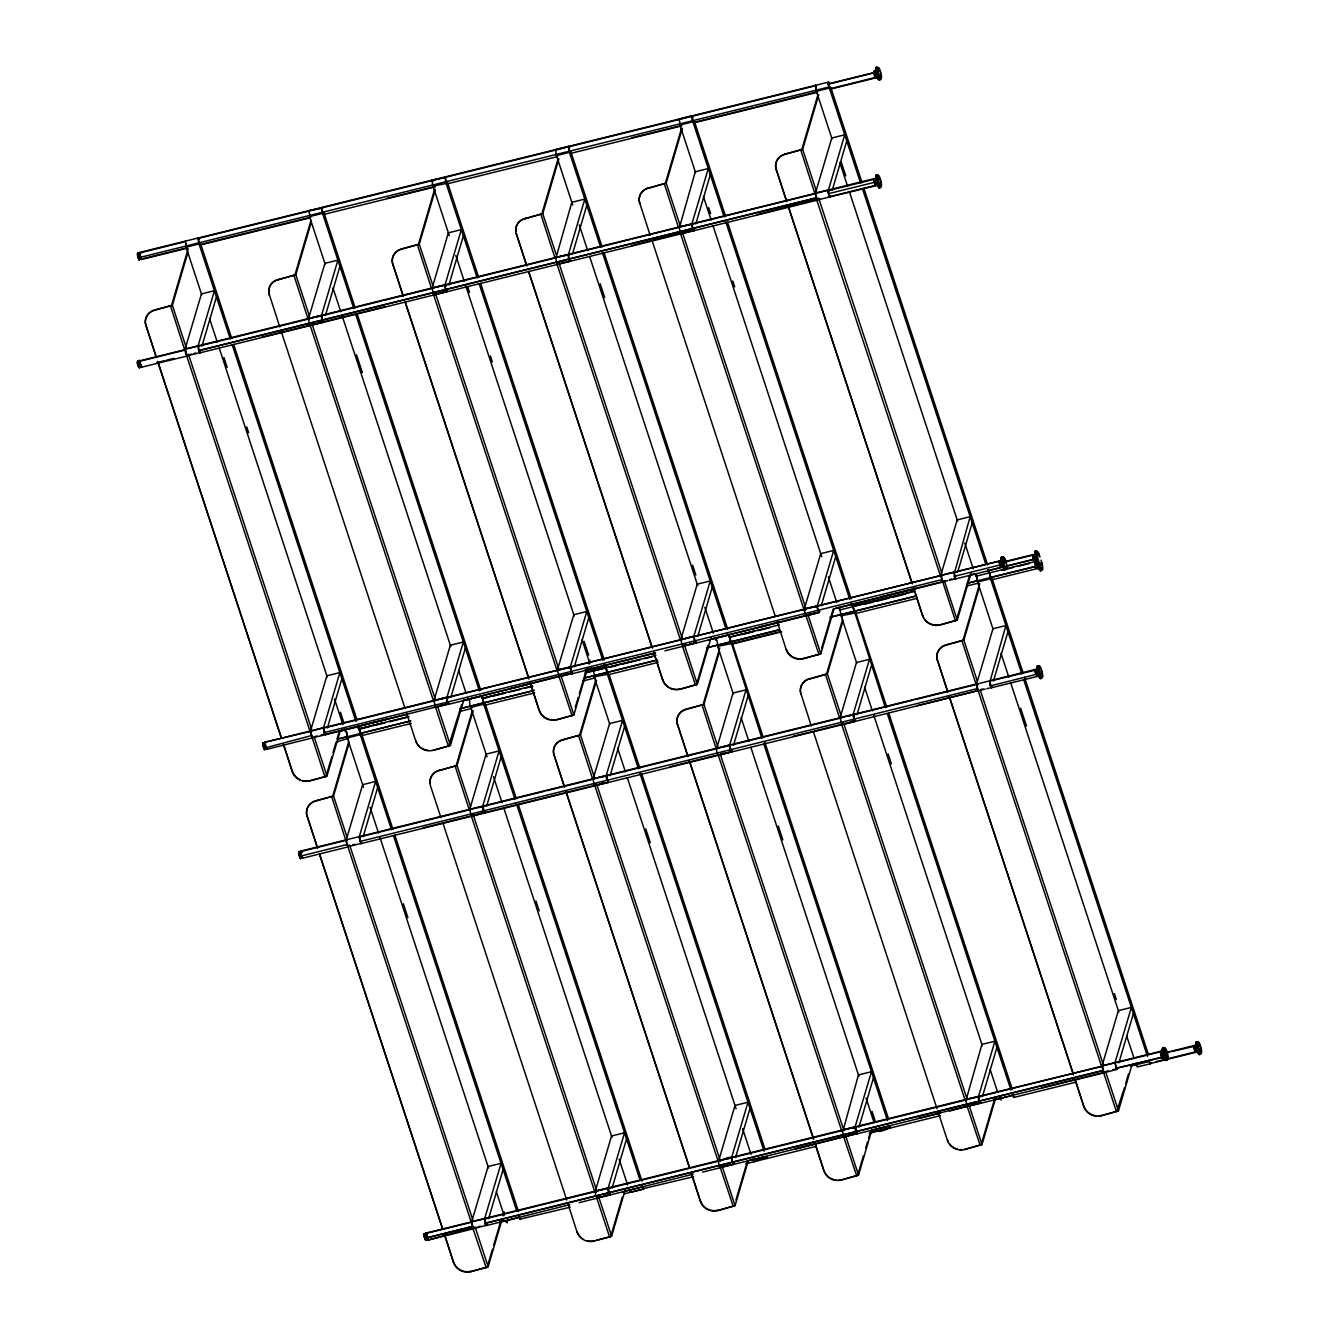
<?xml version="1.0" encoding="UTF-8"?>
<svg xmlns="http://www.w3.org/2000/svg" width="1339" height="1339" viewBox="0 0 1339 1339"><rect width="100%" height="100%" fill="white"/><g stroke="black" fill="none" stroke-linecap="round" stroke-linejoin="round"><path stroke-width="1.5" d="M139.457 254.561L139.591 252.468L198.205 237.974L199.026 238.961M187.209 355.638L185.753 354.166L185.016 349.295L201.436 293.911L214.441 290.697L198.005 346.081L199.796 352.86L323.536 322.281C324.808 323.402 320.088 319.251 321.946 315.401M359.12 727.462L358.869 728.868L357.446 726.223M361.379 735.446L361.413 734.425M447.142 183.443L445.653 181.652M482.592 696.933L482.559 697.954M484.835 704.917L484.869 703.896M484.869 811.735L484.567 813.124L482.659 806.296L499.096 750.911L486.09 754.125L469.621 809.727L471.562 816.338L484.885 812.037M486.844 1224.147L486.542 1225.536L484.634 1218.724L501.071 1163.323L488.066 1166.537L471.629 1221.938L473.537 1228.75L473.839 1227.294M570.565 153.081L570.581 151.792M658.202 662.353L608.073 674.756L606.098 668.027M606.048 666.404L606.015 667.425M696.029 641.783L695.728 643.172L693.82 636.36L710.256 580.959L697.251 584.172L680.781 639.791L682.605 646.352L687.861 644.913M767.247 1157.147L767.214 1158.168M817.526 198.825L817.225 200.231L815.468 193.151L874.852 178.455L876.894 185L877.028 182.74M819.501 611.254C818.983 615.321 815.736 605.328 817.928 605.864M976.432 574.782L976.399 575.82M1104.156 1071.468L1103.838 1072.857L1102.097 1065.794L1160.612 1051.299C1161.7 1052.27 1161.901 1060.103 1163.792 1057.14M1038.076 675.592L1037.005 675.341L1035.164 669.433L1036.888 676.513L991.463 687.761L989.705 680.681L990.057 685.183L991.596 687.643M426.455 1239.161C426.204 1243.73 421.986 1231.98 426.204 1239.328M200.063 352.827L198.339 349.529L198.641 346.132M340.206 730.96L326.967 775.951L325.026 777.072L310.38 732.098L310.447 731.178L323.787 727.713L265.072 742.208L265.055 744.735L266.762 749.321L312.523 737.889L310.447 731.178L326.867 675.793L339.872 672.58L323.402 728.182L324.038 732.383L325.344 734.793L356.224 727.161M434.154 293.961L433.719 295.015L432.079 287.985L445.569 285.056L446.021 285.893L445.084 284.772L185.217 349.027L187.042 356.074L141.499 367.221L141.465 366.15M436.129 706.373L435.694 707.427L433.903 700.648L450.339 645.247L463.327 642.034L446.841 697.719L447.494 701.837L448.799 704.247L479.68 696.615M486.86 1224.449C485.94 1228.382 483.011 1216.063 485.572 1219.277M579.151 1202.64L610.166 1194.924L610.299 1193.601L610.099 1194.974L608.324 1191.158L608.592 1188.061L595.169 1191.241L595.704 1195.811L597.294 1197.736M696.046 642.084L695.895 643.088L664.88 650.821M702.607 1172.11L733.621 1164.378L733.772 1163.072L733.554 1164.445L731.78 1160.628L732.031 1157.499M830.531 196.247C829.259 198.038 827.72 191.444 828.456 189.937L844.742 134.804L831.753 138.017L815.267 193.686L817.125 200.197L817.526 198.758M842.281 723.646L841.946 724.734L840.055 717.905L856.475 662.52L869.48 659.307L852.993 714.976L855.052 721.487L360.978 843.62L361.413 842.901M844.24 1136.058L843.804 1137.112L842.164 1130.083L855.487 1126.953M873.731 179.711L874.082 178.673L874.919 184.732M967.712 1105.529L967.277 1106.566L965.637 1099.537L979.11 1096.608L979.579 1097.461L978.692 1096.306L471.847 1221.653L472.316 1226.574L486.224 1267.815L488.149 1266.711L501.974 1219.745M1034.93 558.145A18.227 1.038 -14.7 0 0 1035.198 558.145L1035.7 560.137A37.459 7.833 76.1 0 0 1036.085 561.326L1037.29 565.025A42.798 8.955 76.1 0 0 1037.591 565.928L1037.909 566.815L1038.01 564.489A41.66 8.787 76.1 0 0 1038.261 565.359M1104.173 1071.769L1103.939 1072.84L1072.991 1080.489M1150.636 1062.53L1150.368 1063.718L1137.38 1066.932L1135.823 1063.836M139.105 253.439C140.846 249.623 137.616 257.306 141.398 259.498L186.874 248.284L185.217 241.187L186.74 248.2M139.842 259.08L139.022 259.833L137.833 257.055M267.181 748.066L267.114 748.97M301.041 857.663L300.689 858.684L300.773 857.63M473.721 1227.461L427.995 1239.998L428.195 1239.161L427.861 1240.182L473.671 1228.7L473.805 1226.909L473.855 1227.796L476.031 1227.26M507.33 1221.637L507.063 1222.825L505.791 1220.649L500.1 1222.055M876.024 76.741L875.924 77.729M140.177 360.827C137.766 358.986 141.532 369.631 141.633 366.685M974.759 573.544L976.181 576.188L1034.578 561.711C1035.398 561.995 1031.85 548.756 1035.616 558.212A7.063 1.49 76.1 0 0 1035.767 558.832L1034.562 555.869L1035.65 560.74A3.816 0.837 82.8 0 0 1036.168 561.459L1036.001 560.355A4.368 4.034 16.4 0 1 1036.419 561.008L1036.269 562.447L1036.369 561.459A42.697 8.921 76.1 0 1 1036.101 560.539L1035.984 560.187M140.126 360.727C134.653 358.885 138.754 371.422 141.482 366.434M139.591 259.046L139.34 259.984L137.934 256.737M876.878 76.959C875.488 79.654 873.212 68.071 875.723 71.687M1040.018 557.041L1039.817 556.421A34.094 7.147 76.1 0 0 1039.298 554.898L1038.763 553.492A5.691 1.188 76.1 0 0 1036.972 551.869A5.691 1.188 76.1 0 0 1037.558 557.576L1039.148 562.631L1037.072 563.451A14.126 4.653 -18.2 0 1 1036.687 563.183L1036.403 561.493M1162.085 1053.09L1162.085 1052.789A24.202 18.328 0.5 0 1 1162.068 1051.065L1162.386 1049.358L1164.562 1049.558M876.024 76.976L875.806 77.896L830.18 89.177L828.49 85.093L828.874 82.298M1163.708 1057.174L1162.101 1054.496L1162.453 1051.768M880.275 78.013L878.401 79.252L877.33 77.779A24.202 20.102 -32.5 0 1 876.392 76.005L875.739 74.281M1000.869 560.84L1000.484 564.271L1002.476 567.083M428.112 1239.278L426.589 1237.069L426.438 1232.918L484.634 1218.724M830.18 88.725L876.208 77.227L875.304 71.034L876.024 71.62A24.202 20.102 -32.5 0 1 876.442 69.996M991.73 579.017L991.345 579.921L990.174 577.745L989.621 572.891L991.345 579.921L1037.039 568.623L1038.311 567.903L1038.01 564.489M1160.628 1054.496L1160.511 1051.383L1161.8 1052.22M1162.637 1057.207L1162.202 1058.346L1160.712 1054.864M138.135 256.251L138.185 256.402A15.064 14.21 -51 0 1 137.783 253.121L138.603 253.841M264.988 749.221L263.649 746.275A15.064 14.21 -51 0 1 263.365 745.07M359.17 729.102L361.045 735.814L361.413 734.559M444.899 177.284L446.891 183.995L447.142 182.723M469.771 701.469C469.102 703.059 470.709 709.737 471.897 707.578M482.643 698.573L484.517 705.285L484.852 703.628M507.347 1221.921C506.46 1223.411 505.104 1220.214 507.163 1221.988M593.077 670.086L592.574 670.923L591.118 667.408M767.264 1157.632L767.08 1158.486L815.183 1146.619M976.449 575.268L976.349 576.004M1036.57 560.79L1036.587 560.656A41.676 8.804 76.1 0 1 1036.419 559.702M1032.771 557.007L1034.511 561.694L1034.93 560.874M1037.206 675.659L1036.888 676.513L1037.206 675.408M1036.369 562.648L1036.687 562.33A4.368 4.034 16.5 0 0 1036.604 561.526A37.961 7.934 76.1 0 1 1036.168 560.187L1035.683 559.183M989.605 573.678L990.224 577.578L1035.716 566.33L1035.716 562.33M1034.796 560.422C1033.993 562.916 1031.315 554.614 1033.256 554.831M1161.214 1051.851L1162.185 1051.835M1037.809 564.573L1037.943 567.016L1036.654 563.284M1162.202 1058.346L1160.612 1051.299M1162.62 1056.889L1162.419 1058.379M1193.852 1045.926L1194.639 1050.496M1196.112 1051.935L1194.924 1045.19L1195.794 1046.395M310.698 324.825L309.376 324.038L308.472 318.766L324.908 263.365L337.897 260.151L321.41 315.837L323.268 322.348L817.376 200.147M570.615 260.536C569.276 263.047 566.949 252.335 569.326 255.029M718.809 754.51C717.486 756.1 716.03 749.823 716.733 748.2L733.019 693.05L746.024 689.836L729.537 745.522L731.73 751.782L726.859 752.987M720.784 1166.922C719.712 1168.796 717.888 1162.269 718.708 1160.612L734.994 1105.478L747.982 1102.248L731.496 1157.934L732.232 1162.285L733.37 1164.445L764.335 1156.829M348.408 845.411L348.073 846.867L346.198 840.055L362.635 784.671L375.623 781.44L359.153 837.126L361.011 843.637L359.27 836.691L390.302 828.925L976.6 683.978L977.604 685.032L976.767 683.878L977.102 688.581L978.29 690.941L978.725 690.221M980.7 1102.633C979.294 1105.127 976.985 1093.946 979.562 1097.444M1036.085 560.355C1034.26 562.531 1033.39 549.944 1035.75 557.744M428.246 1239.429L426.689 1237.705M200.08 351.554L199.812 352.458L198.724 350.55L816.037 197.871L940.514 576.071M323.553 321.009L323.285 321.929M359.003 727.512L358.735 728.416L357.647 726.508L406.638 714.407M482.458 696.966L482.191 697.887L480.902 695.694M606.266 776.168L608.124 782.562L606.366 775.499L593.127 778.98L593.88 783.851L595.319 785.307M695.912 641.816L695.627 642.737L694.556 640.829M729.722 637.799L731.546 644.21L781.658 631.807M817.393 198.875L757.389 214.558M731.697 1158.051L732.282 1162.118M819.368 611.287L819.1 612.208L818.012 610.299M853.177 607.27L855.002 613.68L916.696 598.416M976.298 574.833L976.031 575.737L974.943 573.828L971.026 574.799M976.65 576.741L978.106 582.917L976.482 576.423M265.256 749.288C264.001 752.133 261.155 739.898 264.118 743.748M1035.097 561.644L1034.997 563.619M1037.039 669.918L1037.491 674.421M1001.087 561.56L1001.287 564.405M197.988 238.342L199.963 245.07L309.962 217.822M321.444 207.813L323.419 214.525L435.359 186.807M348.425 738.375L336.206 741.973M359.086 728.5L359.137 727.596M469.587 700.916L467.78 698.439M557.576 156.295L556.07 154.504L555.501 149.65L568.59 146.369L569.728 148.11M568.372 146.738L570.347 153.466L680.346 126.217M608.308 674.371L606.801 672.58L606.216 667.743L631.405 661.466M729.571 637.498L761.908 738.207M729.47 636.879L727.696 634.15M853.027 606.952L885.364 707.678M890.669 1127.639C891.456 1126.015 876.208 1136.493 875.89 1128.108M989.437 572.356L987.613 569.862M1001.17 1100.072L999.245 1097.093M1194.957 1046.445C1190.907 1044.119 1197.97 1058.212 1197.099 1049.207M302.48 858.249L348.073 846.867C348.91 847.537 344.056 839.737 347.002 840.34M989.437 572.305L987.663 570.029M1033.423 555.066C1036.068 560.974 1032.336 551.467 1032.72 556.656M1035.114 561.644L1036.888 568.673L1037.173 566.983M1037.139 568.406L1037.156 566.832M828.808 82.215C826.782 82.583 830.381 92.207 830.498 87.52M1039.148 562.631L1039.75 564.489A34.094 7.13 76.1 0 0 1040.269 565.995L1040.721 567.636L1038.796 568.422A6.494 1.356 76 0 0 1040.922 569.795M1196.932 1050.713L1196.865 1049.073M1162.503 1057.392L1115.99 1068.187L1116.592 1069.51L1114.935 1062.831L1131.371 1007.43L1118.366 1010.644L1101.897 1066.329L1104.005 1072.773M183.359 242.125L139.842 252.887C139.34 254.862 140.126 260.754 141.599 259.046M828.305 190.188L445.017 284.822L445.536 289.425L447.126 291.35M312.59 737.722L325.444 734.76L323.519 727.78L446.992 697.234C448.398 696.18 445.201 700.732 449.101 703.762M569.192 254.761L555.551 257.439L557.292 264.519L557.593 263.047M603.136 666.086L572.272 673.718L570.966 671.308L570.314 667.107L586.8 611.505L573.795 614.718L557.359 670.103L559.267 676.931L559.568 675.475M571.301 667.441C567.301 665.198 575.686 676.831 570.414 673.299M691.945 223.747L692.648 224.216L679.007 226.91L680.764 233.974L681.066 232.517M692.548 224.065C688.932 224.902 697.301 233.789 691.912 230.341M819.485 611.187L819.1 612.609L817.225 606.115L833.712 550.429L820.723 553.643L804.287 609.027L805.04 613.898L806.48 615.371M942.003 576.557L940.899 575.034L942.539 582.063L947.778 580.624M953.803 578.481C959.042 580.942 949.686 562.263 955.644 578.9L1003.062 567.05A24.202 22.997 26.7 0 0 1003.597 567.853M955.711 578.883L954.372 576.239M842.967 1130.886L858.45 1074.932L871.455 1071.719L855.018 1127.103L855.772 1131.974L857.211 1133.447M828.473 82.7L828.439 84.123L873.915 72.875L874.451 71.503M1036.47 562.397L1034.997 561.861M139.792 366.2C139.407 372.058 135.339 358.333 138.57 361.597M141.281 367.338L139.557 360.275M156.278 357.446L145.968 325.377A13.691 12.603 16.4 0 1 154.922 309.878L171.492 305.476L188.18 248.736M145.867 325.712A13.691 12.603 16.4 0 1 154.822 310.23L154.922 309.878M170.522 306.028L184.598 349.512M187.895 252.435L172.363 305.259L154.822 310.23M201.971 346.048L216.449 296.84M278.395 279.349A13.691 12.603 16.4 0 0 269.424 294.848L269.323 295.183A13.691 12.603 16.4 0 1 278.294 279.684L294.948 274.93L311.066 220.148M293.977 275.483L308.054 318.983M311.368 221.889L295.819 274.713L278.294 279.684M323.687 213.838L322.147 212.349L321.661 207.445L815.401 85.378L816.338 86.282M325.427 315.519L339.922 266.294M403.206 296.371L392.879 264.302A13.691 12.603 16.4 0 1 401.851 248.82L418.404 244.401L434.539 189.619M392.779 264.653A13.691 12.603 16.4 0 1 401.75 249.154L401.851 248.82M434.154 186.506L432.614 185.033L432.045 180.179L445.636 177.317M417.45 244.953L431.509 288.437M435.409 189.402L419.274 244.183L401.75 249.154M445.619 177.3L445.602 181.819L477.253 277.993M447.142 183.292L433.016 186.088L449.285 235.631M432.179 287.952L448.364 232.835L461.352 229.622L444.883 285.307L445.602 289.659L447.142 291.266M331.854 756.602L325.996 776.319L309.426 780.922A13.691 12.603 16.4 0 1 292.404 771.867L284.035 745.739M312.489 737.153L311.167 735.647L265.992 747.698M448.9 284.973L463.378 235.764M309.426 780.922L325.126 776.72M327.402 727.931L341.88 678.706M317.477 848.206L307.15 816.137A13.691 12.603 16.4 0 1 316.121 800.638L333.545 796.002L349.094 743.178M307.049 816.472A13.691 12.603 16.4 0 1 316.021 800.973L316.121 800.638M333.009 752.685L335.888 742.911M337.043 738.994L338.767 733.119M344.324 728.968L346.098 731.713M331.721 796.789L345.78 840.273M332.675 796.22L348.81 741.438M526.662 265.842L516.352 233.773L526.763 265.49M516.251 234.107A13.691 12.603 16.4 0 1 525.206 218.625L541.877 213.855L557.995 159.073M540.906 214.424L554.982 257.908M558.865 158.872L542.747 213.654L525.206 218.625M363.17 836.808L377.648 787.583M569.477 147.508L568.506 146.436L569.075 151.29L600.709 247.447M556.036 257.724L571.82 202.306L584.825 199.093L568.339 254.761L569.058 259.113L570.598 260.737M463.662 700.414L450.423 745.421L432.899 750.392A13.691 12.603 16.4 0 1 415.86 741.321L415.96 740.986A13.691 12.603 16.4 0 0 416.864 743.061M572.356 254.443L586.833 205.218M432.899 750.392L446.64 746.677M450.858 697.385L465.353 648.176M449.101 703.695L338.901 731.312L344.642 729.738L345.362 731.328M440.933 817.66L430.522 785.943A13.691 12.603 16.4 0 1 439.477 770.444L457.017 765.473L473.136 710.691M434.957 705.352L448.481 746.526L461.654 704.548M471.88 707.812L470.742 707.377L483.73 704.163L484.685 705.251L534.73 692.882M455.176 766.243L469.253 809.727M456.147 765.69L472.265 710.909M648.779 187.745A13.691 12.603 16.4 0 0 639.808 203.227L639.707 203.578A13.691 12.603 16.4 0 1 648.679 188.079L665.332 183.326L681.467 128.544M664.362 183.878L678.438 227.379M682.321 128.326L666.203 183.108L648.679 188.079M486.626 806.262L501.104 757.054M692.866 116.811C690.472 113.581 692.614 124.577 694.071 122.234M679.492 227.195L695.292 171.76L708.281 168.547L691.794 224.232L693.92 230.676L694.054 229.371L631.941 245.589M587.704 667.927L573.879 714.875L556.355 719.846A13.691 12.603 16.4 0 1 539.332 710.791L530.311 682.689M695.811 223.898L710.306 174.689M556.355 719.846L572.054 715.645L559.066 676.764M572.573 673.149L463.411 700.515M574.331 666.855L588.809 617.647M564.405 787.131L554.078 755.062A13.691 12.603 16.4 0 1 563.049 739.563L579.603 735.144L595.738 680.363M553.978 755.397A13.691 12.603 16.4 0 1 562.949 739.915L563.049 739.563M575.318 707.277L578.197 697.485M579.352 693.569L586.833 668.144M588.859 664.01L590.014 660.094M578.632 735.714L592.708 779.198M596.591 680.162L580.473 734.944L562.949 739.915M609.831 724.399L594.198 676.848L608.324 674.187M475.278 1227.478L488.149 1266.711L470.625 1271.682A13.691 12.603 16.4 0 1 453.603 1262.61L444.581 1234.508M786.596 201.553L776.269 169.484A13.691 12.603 16.4 0 1 785.24 153.985L801.793 149.583L817.911 94.801M776.168 169.819A13.691 12.603 16.4 0 1 785.123 154.336L785.24 153.985M610.082 775.733L624.577 726.508M828.506 82.081L815.418 85.361L815.987 90.215L817.526 91.688M470.625 1271.682L486.325 1267.481M800.822 150.135L814.899 193.619M818.782 94.584L802.664 149.365L785.123 154.336M488.601 1218.674L503.079 1169.466M487.865 1264.97L492.467 1249.32M493.622 1245.404L501.104 1219.963M503.129 1215.845L504.284 1211.929M711.16 637.397L697.351 684.346L679.81 689.317A13.691 12.603 16.4 0 1 662.788 680.245L653.767 652.143M570.18 1207.209L520.319 1219.059M679.81 689.317L696.481 684.564L707.996 645.431M697.786 636.326L712.264 587.101M832.272 190.155L846.75 140.946M687.861 756.585L677.551 724.516A13.691 12.603 16.4 0 1 686.505 709.034L703.075 704.615L719.763 647.875M677.45 724.868A13.691 12.603 16.4 0 1 686.405 709.369L686.505 709.034M695.51 685.116L682.522 646.235M702.105 705.168L716.181 748.668M719.478 651.574L703.929 704.398L686.405 709.369M754.878 630.937L729.671 637.213L730.307 641.866M731.797 643.523L717.671 646.302L733.287 693.87M625.43 1189.216L611.622 1236.165L594.081 1241.136A13.691 12.603 16.4 0 1 577.059 1232.081L577.159 1231.729A13.691 12.603 16.4 0 0 582.8 1238.876M595.252 1191.141L596.24 1192.38L595.303 1191.124L611.521 1136.008L624.526 1132.794L608.04 1188.463L608.76 1192.831L609.898 1194.974L640.879 1187.375M733.554 745.187L748.032 695.979M594.081 1241.136L594.181 1240.801A13.691 12.603 16.4 0 1 587.152 1240.768M612.057 1188.145L626.535 1138.937M610.651 1236.533L609.68 1237.286L596.792 1198.054M611.32 1234.424L622.267 1197.25M834.046 608.81L820.807 653.817L803.283 658.788A13.691 12.603 16.4 0 1 786.244 649.716L786.344 649.382A13.691 12.603 16.4 0 0 803.383 658.437L819.836 654.168M693.652 1176.68L643.774 1188.53M821.242 605.78L835.737 556.572M809.961 678.488A13.691 12.603 16.4 0 0 801.007 693.987L800.906 694.322A13.691 12.603 16.4 0 1 809.861 678.84L826.531 674.086L842.649 619.304M818.983 654.587L805.994 615.706M821.677 648.16L833.193 609.027M851.386 607.052L840.156 609.864L840.725 614.718L842.231 616.526M825.56 674.638L839.637 718.122M842.951 621.045L827.402 673.868L809.861 678.84M914.403 591.453L852.976 606.165M853.244 606.584L853.78 611.337M855.27 612.977L841.126 615.773L856.742 663.324M748.317 1160.628L735.078 1205.636L717.553 1210.607A13.691 12.603 16.4 0 1 700.515 1201.535L691.51 1173.433M857.01 714.658L871.488 665.45M717.553 1210.607L735.078 1205.636L722.19 1166.42M735.513 1157.616L750.007 1108.391M733.253 1206.406L720.265 1167.524M735.948 1199.978L747.463 1160.846M971.093 573.109L957.268 620.057L939.744 625.028A13.691 12.603 16.4 0 1 922.705 615.973L913.683 587.871M939.744 625.028L957.268 620.057L944.38 580.841M957.703 572.038L972.198 522.813M947.778 692.313L937.467 660.244A13.691 12.603 16.4 0 1 946.422 644.745L962.992 640.327L979.679 583.586M937.367 660.579A13.691 12.603 16.4 0 1 946.322 645.08L946.422 644.745M955.427 620.827L940.698 575.569L957.184 519.9L970.172 516.687L954.573 572.423M956.397 620.275L969.637 575.268M976.6 576.138L977.236 580.791L967.444 583.218L1035.666 566.497L1036.419 568.238M962.021 640.879L976.098 684.38M979.395 587.285L963.862 640.109L946.322 645.08M871.789 1130.099L858.533 1175.106L841.009 1180.077A13.691 12.603 16.4 0 1 823.987 1171.006L815.618 1144.895M854.148 715.578L853.194 714.44L854.851 721.487L978.709 690.422M841.009 1180.077L858.533 1175.106L845.662 1135.874M795.199 1149.197L857.228 1133.38M858.985 1127.07L873.463 1077.862M993.471 680.915L1007.949 631.69M856.709 1175.876L843.721 1136.995M857.68 1175.307L863.437 1155.758M865.73 1147.925L867.471 1142.05M868.609 1138.133L870.35 1132.275M995.245 1099.57L982.006 1144.56L964.465 1149.532A13.691 12.603 16.4 0 1 947.443 1140.477L947.543 1140.125A13.691 12.603 16.4 0 0 948.447 1142.217M966.122 1099.821L981.922 1044.403L994.91 1041.19L978.424 1096.859L979.16 1101.21L980.282 1103.369L1011.263 1095.771M964.465 1149.532L981.136 1144.778L994.961 1097.829M949.535 1111.035L980.684 1102.834M982.441 1096.541L996.919 1047.332M980.165 1145.33L966.54 1104.491M1131.706 1065.811L1118.467 1110.818L1100.926 1115.789A13.691 12.603 16.4 0 1 1083.904 1106.717L1075.535 1080.606M1100.926 1115.789L1114.684 1112.073M1118.902 1062.781L1133.38 1013.573M1103.637 1072.706L1116.525 1111.922L1124.509 1087.553M1125.664 1083.636L1128.543 1073.861M1136.141 1064.589L1135.807 1063.4L1137.631 1066.38M875.036 184.983L875.991 185.318M265.172 742.727L265.239 746.057M1201.401 1049.291L1200.28 1049.793M1036.604 561.141L1036.553 561.024A3.816 1.121 70.9 0 0 1036.57 564.154L1037.374 566.33M1000.903 560.673L1002.459 566.815M1195.945 1051.718L1167.072 1058.948M570.481 261.189L557.543 264.235M484.818 812.857C483.078 813.493 481.488 804.388 483.597 806.848M593.127 778.98L609.563 723.596L622.551 720.382L606.065 776.051L606.852 780.235M718.675 755.146L725.236 753.388M730.073 745.103L729.922 748.668L731.646 751.966M842.131 724.617L855.203 721.252M980.566 1103.286L967.628 1106.332M1104.022 1072.74L1117.094 1069.376M1035.147 556.455L1035.733 555.652M876.811 184.029L876.861 182.941M828.439 190.623L874.384 179.259M874.183 179.108L874.233 182.389L828.64 193.653L828.372 190.054L829.243 190.741M1035.901 554.882L1035.683 557.325M1193.903 1045.659L1194.873 1046.261M1196.062 1052.203L1194.823 1050.998M139.541 252.586L141.331 259.515L139.507 254.895M310.447 731.178L311.384 731.73M346.065 731.814L344.357 729.136M427.124 1233.805L426.103 1232.884L426.639 1237.537M991.663 579.653L990.575 578.799L977.587 582.013L993.203 629.581M138.034 256.737L137.967 256.084M425.668 1240.399A15.064 14.21 -51 0 1 424.781 1237.069L424.312 1236.148L426.187 1235.73M266.796 749.271L266.093 747.915M139.323 367.823L139.557 366.317M322.331 208.114L308.573 210.708L310.598 217.554M323.586 214.34L322.548 213.403L309.543 216.617L325.159 264.185M434.054 187.025L433.016 186.088M557.526 156.496L556.472 155.558L569.46 152.345L570.414 153.416L570.548 151.441M570.447 153.399L569.46 152.328M692.949 116.978L691.945 115.924L693.669 122.903L817.376 92.307L815.418 85.361M361.329 735.63L359.538 732.45L359.505 728.734M484.785 705.101L482.994 701.904L482.977 698.205M604.24 664.68L605.68 667.776L606.031 666.136M731.713 644.026L730.659 643.088M842.097 616.827L841.126 615.773M851.035 603.119L852.893 606.534M855.169 613.496L854.115 612.559M518.511 1216.515L520.235 1219.427M629.112 1189.668L630.418 1192.296L630.786 1191.024M642.101 1186.454L643.691 1188.898M752.568 1159.122L754.158 1161.582M754.091 1161.7C767.147 1156.411 765.255 1156.662 767.163 1158.369M869.245 1133.229L940.564 1115.605M1012.485 1094.833L1013.807 1097.461L1075.602 1082.213M187.025 355.471L185.083 350.031L139.607 361.279L141.415 366.903L139.423 362.099M263.013 745.739L264.938 744.969L265.206 745.873M299.718 852.257L298.865 851.487L298.614 853.613L300.555 858.634L298.731 854.349L300.974 853.914M424.446 1237.521L424.212 1233.52L425.166 1234.809M424.614 1236.985L424.848 1236.985M1035.968 561.426L1037.692 568.456L1038.076 567.1M198.724 242.727L200.03 244.384M323.486 213.855L322.197 212.181M446.941 291.149L445.653 289.492M570.414 260.62L569.108 258.946M755.397 107.22L817.342 91.705M359.538 729.169L359.923 733.471L410.872 720.867L337.411 739.212M448.916 703.561L447.628 701.904M421.266 821.744L359.538 837.009L359.923 841.31M510.444 688.547L572.372 673.032M729.32 636.577L728.031 634.904M730.24 745.639L730.307 749.706M851.487 604.374L852.776 606.048M546.697 1203.627L484.969 1218.892L485.354 1223.193L1102.667 1070.514L1102.6 1066.447M977.554 685.233L976.851 684.329L977.236 688.631L359.873 841.478M855.671 1127.505L856.826 1133.899L887.807 1126.3M1102.282 1066.212L978.826 1096.741L979.211 1101.043M471.964 1222.105L426.472 1233.353L426.572 1236.55M805.392 609.931L804.438 608.793L818.079 606.098M265.457 742.476L265.005 744.969M875.89 185.619L873.731 179.995M875.254 178.706L875.103 182.573L876.945 185M1035.382 669.467L1036.938 676.513M424.781 1237.504L424.58 1236.583M1035.8 560.472L1034.93 558.581A3.682 1.038 76.4 0 1 1034.829 558.145L1034.528 555.635L1035.365 557.677M198.205 237.974L198.674 242.895L230.325 339.052M692.045 115.84L678.957 119.104L680.915 126.084M346.516 731.948L348.056 739.028L346.935 736.684L337.461 739.028M593.328 670.872L595.169 677.902L594.198 676.848M605.797 667.793L592.792 671.006M630.535 1192.296L643.523 1189.082L641.9 1185.701L642.302 1186.739M428.028 1239.964L426.823 1237.822L472.366 1226.407L473.069 1227.997M572.389 715.545L573.879 714.875L561.008 675.659M424.831 1237.571L424.597 1236.55M1037.524 557.61L1035.516 558.145A6.494 1.356 76.1 0 1 1035.733 551.584M876.627 185.552L817.46 199.946M426.22 1232.934L426.856 1233.905M1198.305 1046.228L1195.76 1047.232A24.202 7.582 -9.8 0 0 1195.66 1047.818L1195.576 1047.282M1148.946 1061.091L1150.268 1063.718L1150.636 1062.463M346.483 731.948L348.073 739.028M360.141 837.394L359.455 836.557L300.84 851.085L301.727 852.29M874.4 75.536L875.84 77.88M434.539 700.682L447.109 697.15L448.046 698.422M557.995 670.153L571.15 667.173M681.467 639.607L694.037 636.092M1041.056 570.314L1042.596 569.042A5.691 1.188 76.1 0 0 1041.993 563.317L1041.34 561.074A43.902 9.189 76.1 0 0 1041.039 560.137M469.671 809.509L483.362 806.429M718.708 1160.612C719.361 1163.072 726.809 1156.026 732.048 1157.515M1167.089 1058.731L1168.144 1057.743M556.89 156.747L446.992 183.912L446.004 182.857M433.903 700.648L1000.702 560.807M819.351 612.559L708.381 639.925M911.792 589.746L942.556 582.08M382.552 723.027L359.555 728.751M506.008 692.481L483.011 698.222M586.515 672.529L605.898 667.709L604.174 664.412M855.069 606.182L878.334 600.391M459.528 711.478L471.161 708.582M582.984 680.948L594.616 678.053M966.942 585.963L978.357 583.135M978.575 1096.39L1102.633 1066.162M624.259 1193.819L643.641 1188.999M745.773 1163.775L767.096 1158.469M198.356 238.409L383.54 192.615M385.532 192.113L443.276 177.836M445.268 177.351L692.196 116.275M694.188 115.773L751.932 101.496M753.924 101.011L815.652 85.729M874.518 71.268L875.873 71.335M828.289 83.905L873.781 72.657L874.016 70.833L874.3 75.185M140.193 257.356L828.992 87.002M201.704 294.714L186.088 247.163L199.076 243.949L200.03 245.037L199.076 243.932M695.56 172.58L679.927 125.012L692.933 121.799L693.887 122.887M832.004 138.821L816.388 91.27L829.393 88.056L830.331 89.144L830.465 87.152M143.34 258.594L184.866 248.334M199.812 244.635L259.565 229.856M261.557 229.354L309.342 217.537M387.004 198.339L432.798 187.008M631.941 137.75L681.718 125.448M693.669 122.485L753.405 107.706M171.492 305.476L172.363 305.259L186.523 348.408M294.948 274.93L295.819 274.713L309.342 315.904M418.404 244.401L419.274 244.183L432.815 285.374M541.877 213.855L542.747 213.654L556.271 254.828M665.332 183.326L666.203 183.108L680.379 226.258M801.793 149.583L802.664 149.365L816.84 192.515M308.673 318.498L321.561 315.368M185.016 349.295L198.005 346.081M308.472 318.766L321.46 315.552M431.928 288.22L444.933 285.006M555.4 257.691L568.389 254.477M678.856 227.161L691.861 223.948M139.457 360.927L184.949 349.663M198.339 346.249L309.861 318.665M317.828 316.707L321.812 315.719M323.804 315.217L381.548 300.94M383.54 300.455L433.317 288.136M445.268 285.174L554.798 258.092M568.74 254.644L630.468 239.38M632.46 238.878L680.245 227.061M692.196 224.115L815.652 193.569M198.674 350.734L815.987 198.055M156.763 362.618L164.346 360.743M166.237 360.275L173.819 358.4M189.402 354.634L191.561 354.099M193.737 353.563L195.896 353.027M312.857 324.088L315.033 323.553M319.368 322.481L321.527 321.946M438.489 293.023L440.648 292.488M442.824 291.952L444.983 291.417M559.786 263.03L557.576 262.712M561.945 262.494L564.121 261.959M568.456 260.887L570.615 260.352M683.241 232.484L681.032 232.183M687.577 231.413L689.752 230.877M819.702 198.741L817.493 198.423M828.372 196.599C833.059 198.356 827.033 194.389 828.389 191.008M261.54 337.194L385.013 306.664M830.08 196.565L875.555 185.318M187.159 355.839L200.164 352.626M310.631 325.31L323.62 322.096M434.087 294.781L447.075 291.567M681.015 233.706L694.004 230.492M557.359 670.103L570.364 666.889M680.831 639.573L693.82 636.36M804.287 609.027L817.292 605.814M940.748 575.285L953.736 572.071M265.022 742.174L310.765 731.345M325.779 727.646L383.523 713.352M385.515 712.867L435.292 700.548M441.267 699.075L556.756 670.504M566.715 668.044L632.426 651.792M634.418 651.306L682.221 639.473M694.171 636.527L805.676 608.944M813.643 606.969L941.083 575.452M953.987 572.289L999.463 561.041M1005.304 561.476L1032.988 554.631M1032.704 554.898L1034.143 554.982M1005.338 561.911L1031.047 555.568M954.305 576.356L999.865 564.991L1000.568 566.732M324.105 732.6L941.468 579.754L942.238 581.427M314.832 736.517L316.992 735.981M321.327 734.91L323.502 734.375M440.464 705.435L442.623 704.9M444.799 704.364L446.958 703.829M561.761 675.442L559.535 675.124M563.92 674.906L566.096 674.371M683.057 645.431L685.217 644.896M689.552 643.825L691.711 643.289M693.887 642.753L696.046 642.218M808.672 614.367L810.848 613.831M813.007 613.295L815.183 612.76M942.974 581.159L945.133 580.624M949.468 579.553L951.644 579.017M325.243 734.341L386.988 719.076M759.364 626.97L817.108 612.693M880.828 596.926L942.556 581.662M436.062 707.193L449.05 703.979M463.461 700.347L520.302 686.288M522.26 685.802L530.093 683.861M559.518 676.647L572.506 673.433M584.959 670.287L655.524 652.846M689.485 644.511L695.979 642.904M710.39 639.272L769.172 624.727M771.147 624.242L778.98 622.3M806.446 615.589L817.811 612.777M835.804 608.257L916.161 588.373M949.401 580.222L955.895 578.615M1003.112 566.866L987.948 570.615L988.651 572.222M1006.895 565.928L1033.423 559.367L1034.143 561.292M584.909 670.454L655.474 653.014M833.795 608.91L916.11 588.541M1006.844 566.112L1033.373 559.551M585.746 672.278L605.646 667.358M852.575 606.282L914.303 591.018M408.981 716.465L358.718 728.834L357.597 726.692M532.453 685.919L482.191 698.305L481.103 695.979M655.909 655.39L585.093 672.931M779.382 624.861L729.102 637.23L727.629 633.883M361.53 728.684L369.497 726.709M373.481 725.721L385.431 722.775M389.415 721.788L407.341 717.353M488.986 697.15L483.011 698.64L483.396 702.942M492.97 696.18L504.903 693.217M508.887 692.23L520.838 689.284M524.821 688.296L532.788 686.321M610.45 667.123L618.417 665.148M622.401 664.161L640.327 659.725M644.31 658.738L652.26 656.779M741.873 634.602L753.824 631.657M757.807 630.669L769.758 627.706M865.345 604.073L873.296 602.098M877.279 601.111L889.23 598.165M893.213 597.177L905.164 594.215M1001.689 570.347L1013.556 567.418M1017.523 566.43L1029.39 563.501M1040.838 563.552L1042.01 563.301M585.294 677.735L655.842 660.278M706.791 647.691L779.298 629.748M830.264 617.145L916.479 595.822M585.243 677.902L657.75 659.976M706.741 647.858L779.248 629.916M830.213 617.312L916.428 595.989M411.274 723.428L361.262 735.747L360.275 734.693L347.286 737.906L363.555 787.449M731.395 643.774L781.189 631.456M326.097 776.168L326.967 775.951L314.079 736.735M449.553 745.639L450.423 745.421L437.535 706.189M696.481 684.564L697.351 684.346L684.463 645.113M819.937 654.018L820.807 653.817L807.919 614.584M579.603 735.144L580.473 734.944L594.65 778.093M703.075 704.615L703.929 704.398L718.106 747.547M826.531 674.086L827.402 673.868L840.925 715.059M962.992 640.327L963.862 640.109L977.386 681.3M316.021 800.973L333.545 796.002L347.069 837.193M439.477 770.444L457.017 765.473L470.541 806.664M716.583 748.451L729.788 744.953M840.055 717.905L853.261 714.423L854.131 715.562M976.516 684.162L1035.198 669.433M303.016 850.985L344.541 840.708M423.258 821.242L471.06 809.426M479.027 807.45L544.739 791.198M546.73 790.713L594.516 778.896M602.483 776.921L719.964 747.865M723.947 746.877L729.922 745.405M731.914 744.902L841.444 717.821M847.42 716.348L913.131 700.096M915.123 699.594L976.851 684.329M991.73 680.647L1036.386 669.918M301.141 854.667L300.639 851.386L301.392 855.939L346.935 844.524L348.073 846.867M990.291 685.919L1035.817 674.454L1035.114 672.145M352.76 844.842L354.919 844.306M471.897 815.384L474.056 814.848M482.726 812.706L484.885 812.17M601.847 783.248L604.023 782.712M720.985 753.773L723.144 753.238M850.934 721.637L853.11 721.102M980.901 689.485L983.06 688.949M422.739 827.954L605.948 782.646M669.667 766.879L731.395 751.614M793.123 736.35L854.851 721.068M916.596 705.804L978.324 690.539M348.358 846.599L361.346 843.386M595.286 785.524L608.274 782.311M978.658 690.706L985.153 689.1M986.776 688.698L991.663 687.493M1037.173 676.078L1037.792 675.526M595.102 1191.392L608.09 1188.178M718.558 1160.863L731.563 1157.649M842.03 1130.317L855.018 1127.103M965.486 1099.788L978.474 1096.574M1101.947 1066.045L1114.935 1062.831M548.689 1203.125L596.491 1191.308M719.947 1160.779L608.442 1188.346L608.81 1192.647M727.914 1158.804L731.897 1157.817M733.889 1157.331L843.419 1130.233M851.37 1128.258L855.353 1127.287M857.345 1126.785L966.875 1099.704M1117.178 1062.53L1160.679 1051.768M1160.344 1052.22L1161.214 1052.002M1167.859 1052.069L1194.388 1045.508M1166.035 1052.973L1169.817 1052.036M1171.709 1051.567L1194.673 1046.228M426.823 1237.822L472.316 1226.574M485.304 1223.361L1102.616 1070.681M1193.986 1047.968L1195.409 1047.768L1196.932 1051.701M1115.404 1062.681L1115.99 1068.489L1161.482 1057.241M478.19 1226.725L480.366 1226.189M484.685 1225.118L486.86 1224.582M597.328 1197.267L599.487 1196.731M603.822 1195.66L605.981 1195.124M608.157 1194.589L610.316 1194.053M722.943 1166.185L725.119 1165.65M727.278 1165.114L729.454 1164.579M846.415 1135.656L848.575 1135.121M852.91 1134.049L855.069 1133.514M972.047 1104.591L974.206 1104.056M976.365 1103.52L978.541 1102.985M1106.332 1071.367L1108.491 1070.832M1112.826 1069.761L1115.002 1069.225M1162.654 1057.475L1163.507 1057.258M795.098 1148.762L856.826 1133.497M918.554 1118.216L980.299 1102.951M1042.027 1087.686L1103.754 1072.422M473.788 1228.482L486.777 1225.269M507.414 1220.247L569.795 1204.665M597.244 1197.953L610.249 1194.739M622.652 1191.76L693.251 1174.136M720.717 1167.407L733.705 1164.194M748.066 1160.729L814.748 1144.075M844.173 1136.878L857.178 1133.664M871.538 1130.2L940.129 1113.228M994.994 1099.654L1075.334 1079.786M1130.216 1066.212L1149.096 1061.542L1150.368 1063.718M870.4 1132.493L888.309 1128.057M1155.691 1061.76L1163.273 1059.885M1150.084 1063.601L1195.576 1052.354M981.136 1144.778L982.006 1144.56L969.118 1105.344M1117.596 1111.035L1118.467 1110.818L1105.579 1071.585M596.14 1240.316L609.781 1236.951M726.608 635.54L695.627 643.155L693.903 638.569L694.523 636.477M486.693 1225.453L517.406 1217.904M1036.972 553.375L1038.763 553.492M877.748 67.887L879.187 68.339M817.376 92.307L816.388 91.253M445.017 284.822L446.021 285.877M976.298 576.105L974.892 574.013M570.447 666.705L571.452 667.759M852.826 606.634L851.102 603.337M976.6 683.978L977.654 685.15M978.575 690.891L976.449 684.447L992.935 628.761L1005.94 625.547L990.107 680.948M855.37 1126.869L855.688 1131.756M1014.025 1097.394L1012.284 1094.097M890.569 1127.923L889.029 1125.379M520.168 1219.528L518.444 1216.247M137.582 360.894L138.553 362.2M424.413 1233.604A15.064 14.21 -51 0 0 424.781 1237.052L424.664 1236.566M139.842 252.937L140.762 253.925M302.514 857.646L301.191 854.851M1039.198 666.922L1036.955 666.655L1036.687 668.563A24.202 21.324 9.6 0 0 1036.654 670.169M990.124 681.3L989.638 682.823M139.574 255.247C135.657 256.887 138.252 249.891 137.582 256.017M138.503 364.426L138.135 364.827M1035.248 558.179L1035.398 558.162A7.013 1.506 76.2 0 0 1035.599 558.832L1035.733 559.066M815.518 85.294L816.405 86.432M555.601 149.583L556.421 150.571M432.129 180.129L433.116 181.468M716.901 640.343L718.307 647.356L717.671 646.302M890.452 1128.007L889.163 1125.831M138.168 257.038L138.118 256.603A15.064 14.21 -51 0 0 138.553 258.494M299.4 852.223L298.781 851.654L298.798 853.763M1035.03 559.217L1034.696 558.112L1035.332 559.886M1034.712 558.129L1034.98 559.116M804.538 608.76L805.425 610.032M680.882 126.1L679.927 125.012M310.497 217.705L309.543 216.617M853.261 714.423L854.182 715.679M1196.715 1050.797L1195.945 1049.207M301.007 851.035L301.945 852.508M875.673 77.93L873.781 72.657M139.089 259.9L139.223 259.9A15.064 14.21 -51 0 1 138.737 259.08M263.883 743.848L263.063 742.66L263.047 744.886M817.125 91.956L816.037 90.048M693.669 230.325L692.581 228.417M572.171 673.266L571.083 671.358M483.329 806.697L483.379 810.781M138.268 256.72L138.202 257.105M263.716 746.576L263.666 746.308A15.064 14.21 -51 0 0 264.486 749.639L264.519 749.622M137.833 253.121L138.62 254.544M1000.785 567.385L999.229 562.581M568.74 254.226L569.477 255.347M266.478 748.585L265.289 746.241L266.612 749.438L264.888 742.124L264.704 744.735M186.657 247.782L185.736 245.941M1037.675 566.916L1036.804 564.238L1037.541 566.514A3.682 1.004 78.9 0 0 1037.742 567.067A19.097 10.997 -22.3 0 0 1038.311 567.937A14.126 8.134 -22.6 0 0 1038.763 568.406L1038.545 567.853A7.013 1.54 76.5 0 0 1038.729 568.389L1038.729 568.322M1003.965 568.305L1005.12 569.51L1006.761 568.188M999.882 560.89L999.195 562.246L1000.618 567.133M1001.287 561.694L1002.208 564.338M311.234 731.462L311.418 731.797M1000.066 561.175L999.279 560.69L999.179 562.079M1037.641 675.308L1036.788 673.082M1035.599 669.701L1036.855 670.136M140.913 258.678L140.193 256.971M140.026 360.844L139.624 361.982M1037.206 551.651L1037.44 552.07A6.595 1.389 76.1 0 1 1037.943 553.141A6.996 1.473 76.1 0 1 1038.177 553.743M140.963 258.778L140.244 257.138M186.088 247.163L186.623 248.083M854.081 715.762L853.395 714.859L853.763 719.16M605.328 667.123L604.558 665.45M322.967 321.695L322.197 320.021M324.925 734.107L324.155 732.433M138.285 364.76L137.967 363.94M301.643 852.19L300.857 851.119L301.56 852.324M322.548 208.583L321.561 207.528L198.105 238.041L199.093 239.112M360.291 837.712L359.27 836.691L360.342 837.829M425.149 1234.14L424.078 1233.671L424.112 1235.981M1196.263 1046.445L1195.493 1045.508L1195.409 1047.768M265.808 748.468L264.804 745.237M1003.564 557.593L1001.405 557.225L1001.02 559.334A24.202 22.997 26.7 0 0 1000.969 561.644M301.509 852.207L300.94 851.604L300.94 853.73M301.442 855.738L302.38 857.998L300.79 854.031M1001.622 561.694L1002.225 563.501M427.074 1238.207C428.112 1245.37 424.597 1227.294 425.902 1235.495M1038.328 567.92L1037.34 566.213M878.367 175.493L876.309 175.041L875.773 177.284A24.202 23.667 75.1 0 0 875.673 178.472M692.581 120.577L692.966 121.581M569.125 151.106L569.51 152.11M481.052 696.146L482.191 698.305L482.592 697.067M426.723 1238.558L426.622 1236.734M875.991 182.924L876.694 184.113A24.202 23.667 75.1 0 0 877.982 186.154L879.422 187.895L881.095 186.539A5.691 1.188 76.1 0 0 880.192 178.388A5.691 1.188 76.1 0 0 877.999 178.104A5.691 1.188 76.1 0 0 880.995 186.539M426.689 1238.441L425.936 1235.746M1038.512 567.267L1037.993 566.33M1038.411 554.379L1038.729 555.317A43.149 9.038 76.1 0 1 1039.047 556.254M1037.106 563.116L1037.859 565.376A42.881 8.938 76.1 0 0 1038.177 566.297L1038.395 566.949M1037.122 565.677L1036.721 563.836M830.799 87.47L862.031 182.589M863.99 188.531L987.646 565.025M991.981 578.214L1023.23 673.333M1024.536 677.3L1148.193 1053.793M829.393 88.056L860.626 183.158M862.584 189.117L985.588 563.619M990.575 578.799L1021.824 673.919M1023.766 679.861L1147.439 1056.354M841.227 162.019L845.779 175.894M1020.653 708.247L1026.511 726.089M1114.366 993.605L1116.324 999.547M839.821 162.605L847.637 186.372M849.579 192.331L957.619 521.256M964.783 543.065L973.252 568.824M1001.02 653.348L1008.819 677.132M1010.778 683.074L1118.818 1012.016M1126.635 1035.8L1133.798 1057.592M818.765 198.39L941.802 572.992M980.6 691.108L1103.637 1065.71M978.022 690.255L1101.712 1066.815M776.269 169.484L786.696 201.201M788.638 207.16L912.395 583.904M937.467 660.244L947.225 689.987M949.836 697.904L1072.924 1072.673M788.537 207.495L911.641 582.264M913.583 588.206L922.705 615.973M949.083 696.263L1073.476 1074.999M1074.782 1078.966L1083.904 1106.717M694.338 121.213L725.571 216.332M727.529 222.274L851.186 598.767M855.521 611.973L886.769 707.092M888.728 713.034L1012.384 1089.528M692.933 121.799L724.165 216.918M725.47 220.885L849.78 599.353M887.322 713.62L1010.978 1090.113M708.682 207.662L710.624 213.604M732.751 280.972L734.709 286.914M888.092 753.89L891.339 763.799M703.36 196.348L711.176 220.132M713.118 226.073L821.728 556.706M828.322 576.808L836.791 602.567M864.559 687.108L872.375 710.892M873.664 714.842L982.357 1045.759M990.174 1069.543L997.337 1091.335M682.304 232.149L805.342 606.734M843.503 722.893L967.193 1099.453M680.379 233.254L804.053 609.814M841.562 724.014L965.252 1100.574M639.808 203.227L650.135 235.296M652.193 240.903L775.181 616.007M777.239 621.614L786.244 649.716M801.007 693.987L811.317 726.056M813.376 731.663L937.015 1108.742M938.321 1112.709L947.443 1140.477M570.866 151.759L602.115 246.861M604.073 252.82L727.73 629.313M732.065 642.502L763.314 737.622M764.602 741.588L888.276 1118.082M602.014 251.414L725.671 627.907M763.849 744.149L887.523 1120.643M600.19 283.768L604.743 297.643M692.598 565.142L695.862 575.05M778.294 826.046L782.863 839.921M872.024 1111.387L875.271 1121.295M556.472 155.558L572.741 205.085M579.251 224.902L587.704 250.661M589.662 256.603L697.703 585.545M704.866 607.354L713.336 633.113M741.103 717.637L748.903 741.421M750.861 747.363L858.902 1076.305M866.065 1098.097L873.865 1121.881M558.848 262.678L682.539 639.239M720.683 755.397L843.085 1128.024M556.907 263.8L680.597 640.343M718.106 754.543L841.796 1131.104M528.721 271.449L652.461 648.176M677.551 724.516L687.309 754.259M689.92 762.192L813.66 1138.937M528.62 271.784L651.708 646.536M653.666 652.495L662.788 680.245M689.167 760.552L813.56 1139.288M814.865 1143.238L823.987 1171.006M447.41 182.288L478.659 277.407M480.601 283.349L604.274 659.842M609.262 675.023L639.841 768.151M641.799 774.109L764.82 1148.611M479.195 283.935L602.868 660.428M607.203 673.634L638.435 768.737M639.741 772.703L764.05 1151.189M467.612 286.563L469.554 292.505M490.392 355.923L492.334 361.865M584.105 641.264L588.675 655.122M645.733 828.841L650.285 842.7M455.796 255.448L464.248 281.207M465.554 285.157L574.247 616.091M582.063 639.858L589.863 663.642M617.63 748.183L625.447 771.95M627.388 777.909L736.099 1108.826M742.593 1128.643L751.062 1154.402M435.376 293.208L559.066 669.768M596.575 783.968L719.612 1158.57M433.451 294.329L557.141 670.889M594.65 785.089L718.323 1161.633M392.879 264.302L403.307 296.036M405.265 301.978L528.353 676.731M554.078 755.062L564.506 786.78M566.464 792.738L689.552 1167.491M405.165 302.329L528.905 679.057M530.211 683.024L539.332 710.791M565.711 791.098L689.451 1167.826M691.409 1173.784L700.515 1201.535M323.954 212.817L355.186 307.937M357.145 313.878L480.801 690.372M485.136 703.578L516.385 798.697M518.344 804.639L642 1181.132M322.548 213.403L353.781 308.522M355.739 314.464L479.395 690.957M483.73 704.163L514.979 799.283M516.285 803.249L639.942 1179.743M356.509 354.751L362.367 372.577M535.935 900.98L539.182 910.888M332.976 287.952L340.792 311.736M342.098 315.703L450.791 646.62M458.591 670.404L465.754 692.196M470.742 707.377L487.011 756.92M493.522 776.737L501.974 802.496M503.933 808.438L611.973 1137.38M619.137 1159.172L627.606 1184.931M311.92 323.753L435.61 700.314M473.119 814.497L596.156 1189.099M598.734 1196.949L611.622 1236.165M309.995 324.858L433.669 701.418M471.177 815.618L594.867 1192.179M269.424 294.848L279.751 326.917M281.056 330.867L404.796 707.611M406.755 713.57L415.86 741.321M442.991 823.267L566.732 1200.012M568.037 1203.979L577.059 1232.081M201.135 245.338L231.731 338.482M233.689 344.424L356.693 718.926M361.681 734.107L392.93 829.226M394.871 835.168L518.544 1211.661M232.283 345.01L355.94 721.503M360.275 734.693L391.524 829.812M393.465 835.754L516.486 1210.272M223.931 357.546L227.195 367.455M246.727 426.89L248.669 432.848M340.441 712.248L343.705 722.139M403.357 903.775L407.91 917.65M209.52 318.498L217.32 342.282M219.278 348.224L327.319 677.149M334.482 698.958L342.935 724.717M370.066 807.266L378.519 833.025M379.824 836.992L488.517 1167.909M496.334 1191.693L504.134 1215.461M188.464 354.283L311.502 728.885M349.646 845.043L472.7 1219.645M186.523 355.404L310.213 731.964M347.722 846.148L471.412 1222.708M145.968 325.377L155.726 355.12M158.337 363.053L281.424 737.806M307.15 816.137L317.577 847.855M319.536 853.813L442.623 1228.566M157.584 361.413L281.324 738.157M283.282 744.099L292.404 771.867M319.435 854.148L442.523 1228.901M444.481 1234.859L453.603 1262.61M1037.106 563.116L1036.587 561.476A41.024 8.586 76.1 0 1 1036.269 560.505M1036.62 562.146L1037.675 565.376A37.76 7.883 76.1 0 0 1038.093 566.665M990.324 685.702L989.655 683.61M838.298 607.303L839.62 609.931L839.988 608.659M714.842 637.833L716.147 640.46L716.516 639.205M1035.666 566.497L1035.047 563.953M137.967 363.94L138.252 364.961L138.101 364.041M1041.039 562.413L1041.324 563.434A6.595 1.389 76.1 0 1 1041.809 565.677M1035.432 558.263L1035.867 559.183M139.741 257.038L139.373 253.523M606.852 672.396L606.199 669.015M518.494 1216.08L518.829 1217.268M139.574 364.292C142.687 374.753 137.381 353.463 139.457 363.773M1035.7 551.183A6.611 1.389 76.1 0 0 1035.566 558.129L1035.666 558.48M137.766 256.803L137.75 255.933M1036.905 672.797L1036.654 671.207M300.555 854.131C303.618 866.417 299.317 844.524 300.472 853.613M1042.663 676.613L1040.955 677.852L1039.466 676.379A24.202 21.324 9.6 0 1 1038.746 675.492M1035.047 671.793L1034.913 670.538M991.68 685.97L991.73 686.807M819.451 610.852L819.518 611.689M731.764 750.258L731.814 751.095M733.722 1162.67L733.789 1163.507M200.18 351.103L200.231 351.956M484.818 703.276L484.885 704.582M361.346 733.805L361.413 735.128M470.725 1271.33A13.691 12.603 16.4 0 1 453.703 1262.275M962.256 1149.565A13.691 12.603 16.4 0 1 959.879 1149.548M957.536 1149.147A13.691 12.603 16.4 0 1 949.702 1144.142M554.145 719.88A13.691 12.603 16.4 0 1 551.768 719.863M549.425 719.478A13.691 12.603 16.4 0 1 539.433 710.44M263.231 743.764A15.064 14.21 -51 0 1 263.214 742.844M515.85 231.58A13.691 12.603 16.4 0 1 525.306 218.274M679.911 688.966A13.691 12.603 16.4 0 1 670.621 688.162M668.529 687.058A13.691 12.603 16.4 0 1 662.889 679.911M1042.093 569.728A6.595 1.389 76.1 0 1 1039.918 568.188L1039.248 566.397A36.555 7.649 76.1 0 1 1038.83 565.125L1037.541 561.242A41.007 8.586 76.1 0 1 1037.24 560.254L1036.537 557.894A6.595 1.389 76.1 0 1 1036.185 556.355L1036.035 555.601A6.595 1.389 76.1 0 1 1036.737 551.032M1042.596 569.042A5.691 1.188 76.1 0 1 1040.788 567.418M1041.156 569.728A6.611 1.389 76.1 0 1 1038.947 568.439A7.063 1.473 76.1 0 1 1038.729 567.87L1036.386 563.033A7.867 2.594 -18.2 0 1 1036.269 562.447M1038.294 566.648A36.571 7.649 76.1 0 1 1037.859 565.376M300.237 858.517A15.064 14.21 -51 0 1 299.534 856.19M299.3 854.918A15.064 14.21 -51 0 1 298.965 851.721M717.654 1210.272A13.691 12.603 16.4 0 1 700.615 1201.2M1101.026 1115.437A13.691 12.603 16.4 0 1 1098.716 1115.822M1096.34 1115.805A13.691 12.603 16.4 0 1 1084.004 1106.382M1166.286 1059.869A6.494 1.356 76.1 0 1 1163.223 1055.249A6.494 1.356 76.1 0 1 1162.972 1047.851M1166.972 1054.061A6.595 1.389 76.1 0 1 1166.587 1060.053A6.595 1.389 76.1 0 1 1163.524 1050.814A6.595 1.389 76.1 0 1 1165.315 1049.056M1165.616 1049.726A6.595 1.389 76.1 0 1 1166.353 1051.751M1166.52 1059.902A6.611 1.389 76.1 0 1 1163.357 1055.065A6.611 1.389 76.1 0 1 1163.223 1047.734M939.844 624.694A13.691 12.603 16.4 0 1 924.964 619.622M923.709 617.714A13.691 12.603 16.4 0 1 922.805 615.622M1005.187 568.355A6.494 1.356 76.1 0 1 1003.279 567.987A6.494 1.356 76.1 0 1 1001.154 559.786A6.494 1.356 76.1 0 1 1002.426 557.727M1006.259 566.046A6.595 1.389 76.1 0 1 1004.735 568.372A6.595 1.389 76.1 0 1 1002.241 558.765A6.595 1.389 76.1 0 1 1004.434 558.999M1004.886 560.171A6.595 1.389 76.1 0 1 1005.673 562.882M1005.405 568.439A6.611 1.389 76.1 0 1 1003.413 567.92A6.611 1.389 76.1 0 1 1001.287 559.468A6.611 1.389 76.1 0 1 1002.71 557.744M1197.869 1049.542A24.202 7.582 -9.8 0 1 1196.899 1049.207M1199.861 1053.073A6.494 1.356 76.1 0 1 1198.003 1052.973A6.494 1.356 76.1 0 1 1195.827 1044.805A6.494 1.356 76.1 0 1 1197.033 1042.462M1200.38 1047.818A6.595 1.389 76.1 0 1 1199.761 1053.76A6.595 1.389 76.1 0 1 1196.899 1042.981A6.595 1.389 76.1 0 1 1200.012 1046.429M1200.095 1053.04A6.611 1.389 76.1 0 1 1198.204 1052.99A6.611 1.389 76.1 0 1 1195.978 1044.604A6.611 1.389 76.1 0 1 1197.284 1042.411M1197.719 1043.165A6.611 1.389 76.1 0 1 1198.02 1043.801M879.723 186.807A6.494 1.356 76.1 0 1 877.664 185.719A6.494 1.356 76.1 0 1 875.689 177.484A6.494 1.356 76.1 0 1 877.162 176.095M880.376 181.568A6.595 1.389 76.1 0 1 879.974 187.427A6.595 1.389 76.1 0 1 876.928 178.321A6.595 1.389 76.1 0 1 878.585 176.212M879.037 177.217A6.595 1.389 76.1 0 1 880.024 180.179M879.957 186.891A6.611 1.389 76.1 0 1 877.798 185.619A6.611 1.389 76.1 0 1 875.823 177.15A6.611 1.389 76.1 0 1 877.463 176.162M428.313 750.409A13.691 12.603 16.4 0 1 421.601 748.116M419.726 746.693A13.691 12.603 16.4 0 1 418.136 744.986M1040.955 676.998A6.494 1.356 76.1 0 1 1039.047 676.915A6.494 1.356 76.1 0 1 1036.888 668.462A6.494 1.356 76.1 0 1 1038.361 666.872M1042.144 676.814A6.595 1.389 76.1 0 1 1040.269 676.814A6.595 1.389 76.1 0 1 1038.043 668.446A6.595 1.389 76.1 0 1 1039.315 666.203M1039.767 666.939A6.595 1.389 76.1 0 1 1040.52 668.697M1041.072 670.421A6.595 1.389 76.1 0 1 1041.909 674.12M1041.173 676.731A6.611 1.389 76.1 0 1 1039.399 677.266A6.611 1.389 76.1 0 1 1037.089 668.814A6.611 1.389 76.1 0 1 1038.344 666.42M879.572 79.671A6.494 1.356 76.1 0 1 876.342 73.796A6.494 1.356 76.1 0 1 876.677 67.603M880.342 73.578A6.595 1.389 76.1 0 1 879.606 79.152A6.595 1.389 76.1 0 1 876.811 68.44A6.595 1.389 76.1 0 1 879.857 71.72M879.84 79.62A6.611 1.389 76.1 0 1 876.493 73.678A6.611 1.389 76.1 0 1 876.978 67.603M430.12 783.415A13.691 12.603 16.4 0 1 439.577 770.109M841.11 1179.726A13.691 12.603 16.4 0 1 838.8 1180.094M836.423 1180.094A13.691 12.603 16.4 0 1 824.088 1170.671M309.527 780.587A13.691 12.603 16.4 0 1 302.497 780.537M300.237 779.767A13.691 12.603 16.4 0 1 292.505 771.515M731.797 750.66L731.797 750.593M534.345 690.338L459.863 708.749L534.294 690.506M1164.629 1050.747A5.691 1.188 76.1 0 0 1167.625 1059.182A5.691 1.188 76.1 0 0 1166.821 1051.015A5.691 1.188 76.1 0 0 1164.629 1050.747M1003.463 560.305A5.691 1.188 76.1 0 0 1006.51 568.422A5.691 1.188 76.1 0 0 1005.505 559.953A5.691 1.188 76.1 0 0 1003.463 560.305M1198.137 1045.073A5.691 1.188 76.1 0 0 1201.167 1053.257A5.691 1.188 76.1 0 0 1200.196 1044.855A5.691 1.188 76.1 0 0 1198.137 1045.073M1039.198 668.964A5.691 1.188 76.1 0 0 1042.211 677.3A5.691 1.188 76.1 0 0 1041.34 669.048A5.691 1.188 76.1 0 0 1039.198 668.964M878.016 70.431A5.691 1.188 76.1 0 0 881.045 78.7A5.691 1.188 76.1 0 0 880.125 70.398A5.691 1.188 76.1 0 0 878.016 70.431"/></g></svg>
